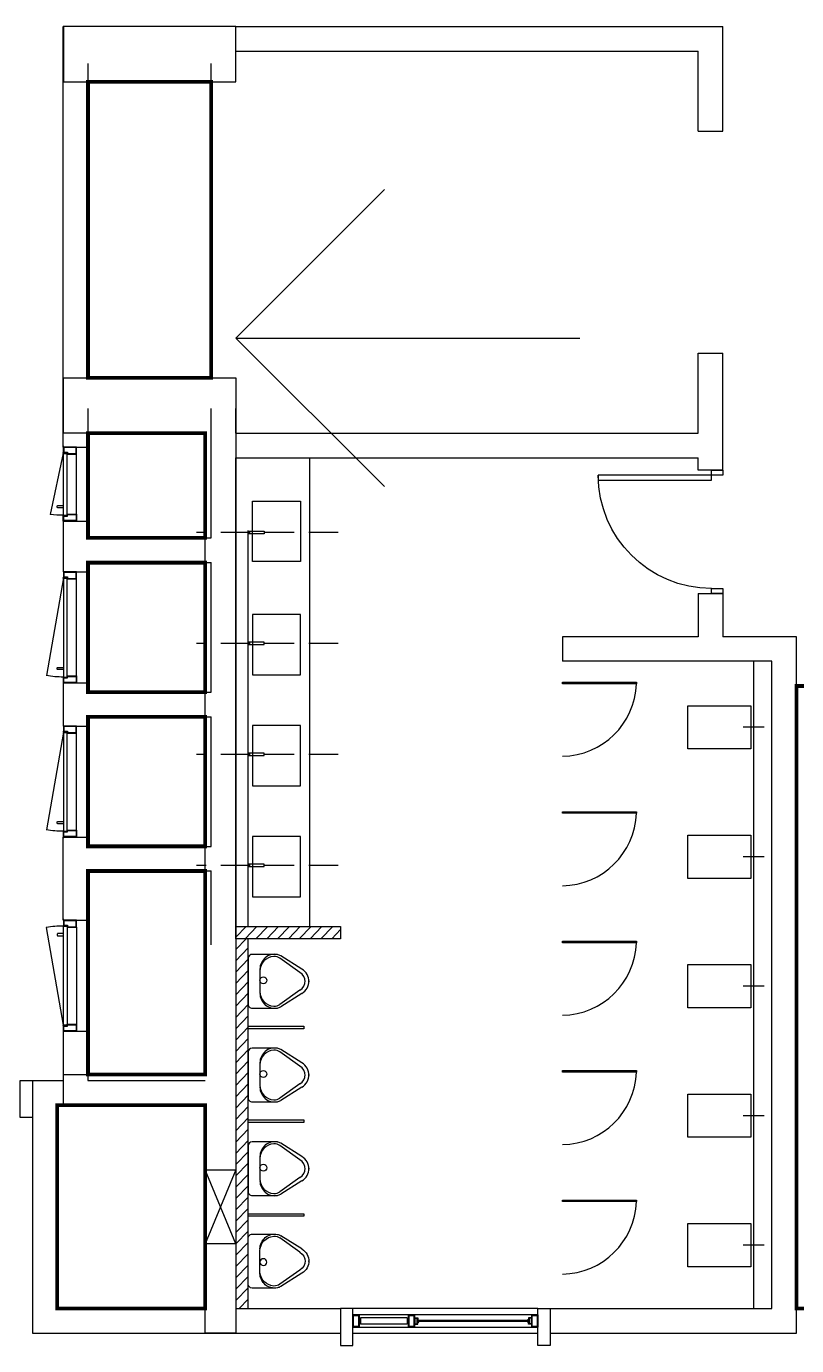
# Model space of a CAD drawing. Header units: feet. Extents: x 1421395 to 1426379, y -945253 to -943919.
# Drawn here: x 1424255.9 to 1424499.1, y -945106.2 to -944689.7 of the extents above; entities that cross this region are included whole.
import ezdxf

# ---------------------------------------------------------------- set-up
doc = ezdxf.new("R2010")
doc.units = ezdxf.units.FT
for name, pattern in [('Xref Typical$0$$0$HIDDEN', [0.375, 0.25, -0.125]), ('Xref Typical$0$00_xref_ser core$0$00_xref_ser core$0$00_101_typ xref core$0$A- xref 104$0$HIDDEN2', [4.7625, 3.175, -1.5875]), ('Xref Typical$0$00_xref_ser core$0$00_xref_ser core$0$00_101_typ xref core$0$HIDDEN2', [4.7625, 3.175, -1.5875]), ('Xref Typical$0$HIDDEN2', [0.1875, 0.125, -0.0625])]:
    doc.linetypes.add(name, pattern=pattern)
for name, color, linetype in [('E--concrete-2', 4, 'Continuous'), ('Xref Typical$0$04--hatch-1', 8, 'Continuous'), ('Xref Typical$0$E--concrete', 4, 'Continuous'), ('Xref Typical$0$F--Blockwall', 3, 'Continuous'), ('Xref Typical$0$F--low wall', 1, 'Continuous'), ('Xref Typical$0$L--doors-1', 1, 'Continuous'), ('Xref Typical$0$L--windows-1', 1, 'Continuous'), ('Xref Typical$0$N--Fixtures', 1, 'Continuous')]:
    doc.layers.add(name, color=color, linetype=linetype)
doc.layers.add('pline', color=210, linetype='Continuous', lineweight=5)
doc.styles.add('Xref Typical$0$00_101_typ xref core$0$ZC-STYLE-3', font='romans.shx', dxfattribs={"width": 0.8})
doc.dimstyles.new('Xref Typical$0$1-100', dxfattribs={"dimscale": 75, "dimtxt": 1.85, "dimasz": 1.25, "dimexe": 1, "dimexo": 1.5, "dimgap": 0.85, "dimtad": 1, "dimdec": 0, "dimzin": 0, "dimdsep": 46, "dimtxsty": 'Xref Typical$0$00_101_typ xref core$0$ZC-STYLE-3', "dimblk1": 'Xref Typical$0$_ARCHTICK', "dimblk2": 'Xref Typical$0$_ARCHTICK', "dimsah": 1, "dimcen": 0.9, "dimdle": 0.1, "dimclrd": 8, "dimclre": 8, "dimclrt": 2, "dimadec": 0, "dimazin": 0, "dimtfac": 1, "dimtdec": 0, "dimtofl": 0, "dimtmove": 1, "dimatfit": 3, "dimldrblk": 'Xref Typical$0$_OPEN90', "dimfxl": 0, "dimtolj": 1, "dimtzin": 0, "dimlwd": -1, "dimlwe": -1, "dimarcsym": 0})

# ---------------------------------------------------------------- blocks, each defined once
blk = doc.blocks.new('Xref Typical$0$rged')
at = {"color": 5}
for p, q in [((-26408, 82574, 0), (-26408, 82524, 0)), ((-26408, 82574, 0), (-26383, 82574, 0)), ((-26408, 82524, 0), (-26383, 82524, 0)), ((-26406, 82572, 0), (-26385, 82572, 0)), ((-26406, 82572, 0), (-26406, 82526, 0)), ((-26406, 82526, 0), (-26385, 82526, 0)), ((-26389, 82567, 0), (-26389, 82530, 0)), ((-26387, 82567, 0), (-26387, 82551, 0)), ((-26387, 82562, 0), (-26387, 82563, 0)), ((-26387, 82562, 0), (-26387, 82562, 0)), ((-26387, 82553, 0), (-26377, 82553, 0)), ((-26387, 82553, 0), (-26387, 82551, 0)), ((-26386, 82551, 0), (-26387, 82551, 0)), ((-26387, 82547, 0), (-26387, 82530, 0)), ((-26386, 82546, 0), (-26387, 82546, 0)), ((-26387, 82544, 0), (-26387, 82546, 0)), ((-26387, 82544, 0), (-26377, 82544, 0)), ((-26387, 82535, 0), (-26387, 82535, 0)), ((-26387, 82535, 0), (-26387, 82534, 0)), ((-26386, 82553, 0), (-26376, 82553, 0)), ((-26386, 82553, 0), (-26386, 82551, 0)), ((-26386, 82545, 0), (-26386, 82546, 0)), ((-26386, 82545, 0), (-26376, 82545, 0)), ((-26385, 82572, 0), (-26385, 82570, 0)), ((-26385, 82565, 0), (-26384, 82565, 0)), ((-26385, 82532, 0), (-26384, 82532, 0)), ((-26385, 82526, 0), (-26385, 82527, 0)), ((-26384, 82565, 0), (-26372, 82553, 0)), ((-26384, 82564, 0), (-26376, 82556, 0)), ((-26384, 82532, 0), (-26372, 82545, 0)), ((-26384, 82533, 0), (-26376, 82541, 0)), ((-26383, 82574, 0), (-26383, 82568, 0)), ((-26383, 82553, 0), (-26383, 82552, 0)), ((-26383, 82553, 0), (-26383, 82553, 0)), ((-26383, 82553, 0), (-26383, 82545, 0)), ((-26383, 82545, 0), (-26383, 82545, 0)), ((-26383, 82524, 0), (-26383, 82529, 0)), ((-26382, 82553, 0), (-26382, 82545, 0)), ((-26376, 82553, 0), (-26376, 82553, 0)), ((-26376, 82545, 0), (-26376, 82544, 0)), ((-26375, 82555, 0), (-26372, 82553, 0)), ((-26375, 82542, 0), (-26372, 82545, 0)), ((-26372, 82553, 0), (-26372, 82553, 0)), ((-26372, 82545, 0), (-26372, 82545, 0)), ((-25482, 82565, 0), (-25495, 82553, 0)), ((-25494, 82553, 0), (-25495, 82553, 0)), ((-25494, 82545, 0), (-25495, 82545, 0)), ((-25482, 82532, 0), (-25495, 82545, 0)), ((-25491, 82555, 0), (-25494, 82553, 0)), ((-25491, 82542, 0), (-25494, 82545, 0)), ((-25482, 82564, 0), (-25490, 82556, 0)), ((-25490, 82553, 0), (-25490, 82553, 0)), ((-25480, 82553, 0), (-25490, 82553, 0)), ((-25480, 82545, 0), (-25490, 82545, 0)), ((-25490, 82545, 0), (-25490, 82544, 0)), ((-25482, 82533, 0), (-25490, 82541, 0)), ((-25479, 82553, 0), (-25489, 82553, 0)), ((-25479, 82544, 0), (-25489, 82544, 0)), ((-25484, 82553, 0), (-25484, 82545, 0)), ((-25483, 82574, 0), (-25483, 82568, 0)), ((-25458, 82574, 0), (-25483, 82574, 0)), ((-25483, 82553, 0), (-25483, 82552, 0)), ((-25483, 82553, 0), (-25483, 82553, 0)), ((-25483, 82553, 0), (-25483, 82545, 0)), ((-25483, 82545, 0), (-25483, 82545, 0)), ((-25483, 82524, 0), (-25483, 82529, 0)), ((-25458, 82524, 0), (-25483, 82524, 0)), ((-25481, 82565, 0), (-25482, 82565, 0)), ((-25481, 82532, 0), (-25482, 82532, 0)), ((-25460, 82572, 0), (-25481, 82572, 0)), ((-25481, 82572, 0), (-25481, 82570, 0)), ((-25481, 82526, 0), (-25481, 82527, 0)), ((-25460, 82526, 0), (-25481, 82526, 0)), ((-25480, 82553, 0), (-25480, 82551, 0)), ((-25480, 82551, 0), (-25479, 82551, 0)), ((-25480, 82545, 0), (-25480, 82546, 0)), ((-25480, 82546, 0), (-25479, 82546, 0)), ((-25479, 82567, 0), (-25479, 82551, 0)), ((-25479, 82562, 0), (-25479, 82563, 0)), ((-25479, 82562, 0), (-25479, 82562, 0)), ((-25479, 82553, 0), (-25479, 82551, 0)), ((-25479, 82547, 0), (-25479, 82530, 0)), ((-25479, 82544, 0), (-25479, 82546, 0)), ((-25479, 82535, 0), (-25479, 82535, 0)), ((-25479, 82535, 0), (-25479, 82534, 0)), ((-25477, 82567, 0), (-25477, 82530, 0)), ((-25460, 82572, 0), (-25460, 82526, 0)), ((-25458, 82574, 0), (-25458, 82524, 0))]:
    blk.add_line(p, q, dxfattribs=at)
for centre, radius, start, end in [((-26385, 82566, 0), 4.53, 95.5097, 164.881), ((-26385, 82531, 0), 4.53, 195.119, 264.4903), ((-26385, 82565, 0), 2.69, 53.3557, 150.2969), ((-26388, 82557, 0), 6.08, 277.1326, 318.4657), ((-26388, 82540, 0), 6.08, 41.5343, 82.8674), ((-26385, 82532, 0), 2.69, 209.7031, 306.6443), ((-26375, 82554, 0), 1.75, 102.0021, 223.8098), ((-26375, 82554, 0), 1.25, 85.3803, 255.5338), ((-26375, 82543, 0), 1.25, 104.4662, 274.6197), ((-26375, 82543, 0), 1.75, 136.1902, 257.9979), ((-25491, 82554, 0), 1.25, 284.4662, 94.6197), ((-25491, 82543, 0), 1.25, 265.3803, 75.5338), ((-25491, 82554, 0), 1.75, 316.1902, 77.9979), ((-25491, 82543, 0), 1.75, 282.0021, 43.8098), ((-25482, 82565, 0), 2.69, 29.7031, 126.6443), ((-25478, 82557, 0), 6.08, 221.5343, 262.8674), ((-25478, 82540, 0), 6.08, 97.1326, 138.4657), ((-25482, 82532, 0), 2.69, 233.3557, 330.2969), ((-25482, 82566, 0), 4.53, 15.119, 84.4903), ((-25482, 82531, 0), 4.53, 275.5097, 344.881)]:
    blk.add_arc(centre, radius, start, end, dxfattribs=at)
for points in [[(-26387, 82563, 0), (-26385, 82563, 0), (-26385, 82564, 0), (-26385, 82565, 0)], [(-26387, 82534, 0), (-26385, 82534, 0), (-26385, 82533, 0), (-26385, 82532, 0)], [(-25479, 82563, 0), (-25481, 82563, 0), (-25482, 82564, 0), (-25481, 82565, 0)], [(-25479, 82534, 0), (-25481, 82534, 0), (-25482, 82533, 0), (-25481, 82532, 0)]]:
    blk.add_spline(points, degree=3, dxfattribs=at)
for points in [[(-26387, 82562, 0), (-26387, 82563, 0), (-26387, 82562, 0), (-26386, 82562, 0), (-26386, 82562, 0), (-26386, 82562, 0), (-26385, 82562, 0), (-26385, 82563, 0), (-26385, 82563, 0), (-26384, 82563, 0), (-26384, 82563, 0), (-26384, 82564, 0), (-26384, 82564, 0), (-26384, 82564, 0), (-26384, 82564, 0), (-26384, 82564, 0)], [(-26387, 82535, 0), (-26387, 82534, 0), (-26387, 82535, 0), (-26386, 82535, 0), (-26386, 82535, 0), (-26386, 82535, 0), (-26385, 82535, 0), (-26385, 82534, 0), (-26385, 82534, 0), (-26384, 82534, 0), (-26384, 82534, 0), (-26384, 82533, 0), (-26384, 82533, 0), (-26384, 82533, 0), (-26384, 82533, 0), (-26384, 82533, 0)], [(-25479, 82562, 0), (-25480, 82563, 0), (-25480, 82562, 0), (-25480, 82562, 0), (-25480, 82562, 0), (-25481, 82562, 0), (-25481, 82562, 0), (-25481, 82563, 0), (-25481, 82563, 0), (-25482, 82563, 0), (-25482, 82563, 0), (-25482, 82564, 0), (-25482, 82564, 0), (-25482, 82564, 0), (-25482, 82564, 0), (-25482, 82564, 0)], [(-25479, 82535, 0), (-25480, 82534, 0), (-25480, 82535, 0), (-25480, 82535, 0), (-25480, 82535, 0), (-25481, 82535, 0), (-25481, 82535, 0), (-25481, 82534, 0), (-25481, 82534, 0), (-25482, 82534, 0), (-25482, 82534, 0), (-25482, 82533, 0), (-25482, 82533, 0), (-25482, 82533, 0), (-25482, 82533, 0), (-25482, 82533, 0)]]:
    blk.add_open_spline(points, degree=3, knots=[0, 0, 0, 0, 0.447954, 0.447954, 0.951619, 0.951619, 1.324269, 1.324269, 1.90348, 1.90348, 2.482691, 2.482691, 2.73392, 2.73392, 2.822039, 2.822039, 2.822039, 2.822039], dxfattribs=at)
at = {"layer": 'Xref Typical$0$L--windows-1', "color": 251}
for p, q in [((-25408, 82599, 0), (-26908, 82599, 0)), ((-26908, 82499, 0), (-25408, 82499, 0))]:
    blk.add_line(p, q, dxfattribs=at)
at = {"layer": 'Xref Typical$0$L--windows-1', "color": 5}
for p, q in [((-26848, 82554, 0), (-26858, 82554, 0)), ((-26848, 82544, 0), (-26858, 82544, 0)), ((-26468, 82574, 0), (-26848, 82574, 0)), ((-26468, 82524, 0), (-26848, 82524, 0)), ((-26458, 82554, 0), (-26468, 82554, 0)), ((-26458, 82544, 0), (-26468, 82544, 0))]:
    blk.add_line(p, q, dxfattribs=at)
at = {"layer": 'Xref Typical$0$L--windows-1'}
for p, q in [((-26381, 82553, 0), (-26381, 82545, 0)), ((-25485, 82553, 0), (-26381, 82553, 0)), ((-25485, 82545, 0), (-26381, 82545, 0)), ((-25485, 82553, 0), (-25485, 82545, 0))]:
    blk.add_line(p, q, dxfattribs=at)
at = {"layer": 'Xref Typical$0$L--windows-1', "elevation": 0}
for points in [[(-26908, 82499), (-26908, 82599), (-26858, 82599), (-26858, 82499), (-26908, 82499)], [(-26408, 82499), (-26458, 82499), (-26458, 82599), (-26408, 82599), (-26408, 82499)], [(-25408, 82499), (-25458, 82499), (-25458, 82599), (-25408, 82599), (-25408, 82499)]]:
    blk.add_lwpolyline(points, dxfattribs=at)
for points in [[(-26903, 82504), (-26903, 82594), (-26863, 82594), (-26863, 82504)], [(-26413, 82504), (-26453, 82504), (-26453, 82594), (-26413, 82594)], [(-25413, 82504), (-25453, 82504), (-25453, 82594), (-25413, 82594)]]:
    blk.add_lwpolyline(points, close=True, dxfattribs=at)
at = {"layer": 'Xref Typical$0$L--windows-1', "color": 5, "elevation": 0}
for points in [[(-26848, 82574), (-26848, 82524)], [(-26468, 82574), (-26468, 82524)]]:
    blk.add_lwpolyline(points, dxfattribs=at)
blk = doc.blocks.new('Xref Typical$0$_ARCHTICK')
at = {"color": 0, "linetype": 'ByBlock', "const_width": 0.15}
blk.add_lwpolyline([(-0.5, -0.5), (0.5, 0.5)], dxfattribs=at)
blk = doc.blocks.new('Xref Typical$0$_OPEN90')
at = {"color": 0, "linetype": 'ByBlock'}
for p, q in [((-0.5, 0.5), (0, 0)), ((0, 0), (-1, 0)), ((0, 0), (-0.5, -0.5))]:
    blk.add_line(p, q, dxfattribs=at)
blk = doc.blocks.new('Xref Typical$0$00_xref_ser core$0$00_xref_ser core$0$D-1100')
at = {"layer": 'Xref Typical$0$L--doors-1', "color": 5}
for points in [[(45, 50), (45, 1060), (90, 1060), (90, 50)], [(0, -50), (45, -50), (45, 50), (0, 50)], [(1055, -50), (1100, -50), (1100, 50), (1055, 50)]]:
    blk.add_lwpolyline(points, close=True, dxfattribs=at)
at = {"layer": 'Xref Typical$0$L--doors-1'}
blk.add_arc((45, 50), 1010, 0, 90, dxfattribs=at)
blk = doc.blocks.new('Xref Typical$0$00_xref_ser core$0$00_xref_ser core$0$00_101_typ xref core$0$A- xref 104$0$WC-1')
at = {"layer": 'Xref Typical$0$N--Fixtures'}
for p, q in [((-175, 225), (-175, 735)), ((-175, 735), (175, 735)), ((175, 735), (175, 225)), ((175, 225), (-175, 225))]:
    blk.add_line(p, q, dxfattribs=at)
at = {"layer": 'Xref Typical$0$N--Fixtures', "color": 14, "linetype": 'Xref Typical$0$00_xref_ser core$0$00_xref_ser core$0$00_101_typ xref core$0$A- xref 104$0$HIDDEN2', "ltscale": 360}
blk.add_line((0, 117), (0, 286), dxfattribs=at)
blk = doc.blocks.new('Xref Typical$0$00_xref_ser core$0$00_xref_ser core$0$toilet door')
at = {"layer": 'Xref Typical$0$L--doors-1', "color": 5}
blk.add_lwpolyline([(-226398, -249222), (-225798, -249222), (-225798, -249234), (-226398, -249234)], close=True, dxfattribs=at)
at = {"layer": 'Xref Typical$0$L--doors-1'}
blk.add_arc((-226407, -249213), 609, 270.8182, 358.0243, dxfattribs=at)
blk = doc.blocks.new('Xref Typical$0$00_xref_ser core$0$00_xref_ser core$0$URINAL2')
at = {"layer": 'Xref Typical$0$N--Fixtures', "linetype": 'Continuous'}
for p, q in [((-104.1, 349.6), (-190.2, 211.6)), ((-22.4, 394.9), (-28, 394.9)), ((53.7, 349.6), (139.9, 211.6)), ((-82.9, 336.4), (-175.6, 206.5)), ((32.5, 336.4), (125.3, 206.5)), ((-200.1, 25.5), (-200.1, 180.4)), ((150.1, 179.9), (150.1, 25.5)), ((124.6, 0), (-174.6, 0)), ((54.6, 76.4), (-91.5, 76.4))]:
    blk.add_line(p, q, dxfattribs=at)
at = {"layer": 'Xref Typical$0$N--Fixtures', "linetype": 'Continuous', "extrusion": (0, 0, -1)}
for centre, major_axis, start_param, end_param in [((-22.4, 298.6), (68.1, -68.1), 2.914239, 3.926994), ((-22.4, 298.6), (50.4, -50.4), 2.914239, 3.926994), ((-28, 298.6), (68.1, 68.1), -0.785395, 0.227359), ((-28, 298.6), (50.4, 50.4), -0.785395, 0.227359), ((-104.9, 172), (67.6, 67.6), 2.356197, 4.111523), ((-136.2, 177.8), (45, 45), 4.111523, 4.485035), ((-123.3, 170.2), (45, 45), 3.870368, 4.53355), ((54.6, 172), (67.6, 67.6), 0.600871, 2.356197), ((73, 170.2), (-45, 45), 1.749641, 2.412824), ((85.9, 177.8), (45, 45), 0.227359, 0.600871), ((-91.5, 172), (67.6, 67.6), 2.356197, 3.870368), ((-18.8, 99), (15.8, -15.8), 2.356197427314391, 8.639382734493978), ((41.2, 172), (67.6, 67.6), 0.842027, 2.356197), ((-174.6, 25.5), (18, 18), 2.356197, 3.926994), ((124.6, 25.5), (18, 18), 0.785401, 2.356197)]:
    blk.add_ellipse(centre, major_axis=major_axis, ratio=1, start_param=start_param, end_param=end_param, dxfattribs=at)
blk = doc.blocks.new('Xref Typical$0$00_xref_ser core$0$00_xref_ser core$0$00_101_typ xref core$0$A$C74D94339')
at = {"layer": 'Xref Typical$0$N--Fixtures', "linetype": 'Xref Typical$0$00_xref_ser core$0$00_xref_ser core$0$00_101_typ xref core$0$HIDDEN2', "ltscale": 75}
blk.add_line((0, -727), (0, 422), dxfattribs=at)
at = {"layer": 'Xref Typical$0$N--Fixtures', "color": 14}
for p, q in [((-10, -125), (-10, 0)), ((-10, 0), (10, 0)), ((10, 0), (10, -125)), ((10, -125), (-10, -125))]:
    blk.add_line(p, q, dxfattribs=at)
at = {"layer": 'Xref Typical$0$N--Fixtures', "extrusion": (-2.95142e-11, 1.35311e-08, 1), "elevation": 0}
blk.add_lwpolyline([(-235, -31), (255, -31), (255, -421), (-235, -421)], close=True, dxfattribs=at)
blk = doc.blocks.new('Xref Typical$0$SHAFT SHUTTER')
at = {"layer": 'Xref Typical$0$L--doors-1'}
for p, q in [((0, 48, 0), (-107, 546, 0)), ((108, 600, 0), (108, 57, 0))]:
    blk.add_line(p, q, dxfattribs=at)
at = {"layer": 'Xref Typical$0$L--doors-1', "color": 1}
for p, q in [((0, 0), (0, 600, 0)), ((200, 0, 0), (200, 600, 0))]:
    blk.add_line(p, q, dxfattribs=at)
at = {"layer": 'Xref Typical$0$L--doors-1', "elevation": 0}
for points in [[(5, 605), (0, 605)], [(5, 600), (5, 605)], [(5, 0), (5, -5), (0, -5)]]:
    blk.add_lwpolyline(points, dxfattribs=at)
for points in [[(0, 555), (30, 555), (30, 543), (108, 543), (108, 600), (0, 600)], [(30, 553), (30, 49), (0, 49), (0, 553)], [(4, 559), (34, 559), (34, 547), (104, 547), (104, 596), (4, 596)], [(0, 45), (30, 45), (30, 57), (108, 57), (108, 0), (0, 0)], [(0, 49), (0, 51), (30, 51), (30, 49)], [(0, 45), (0, 47), (30, 47), (30, 45)], [(4, 41), (34, 41), (34, 53), (104, 53), (104, 4), (4, 4)]]:
    blk.add_lwpolyline(points, close=True, dxfattribs=at)
blk.add_lwpolyline([(0, 492), (-44, 492, 0.414214), (-50, 486), (-50, 480, 0.414214), (-44, 474), (0, 474)], format="xyb", dxfattribs=at)
at = {"layer": 'Xref Typical$0$L--doors-1'}
blk.add_circle((0, 48, 0), 1, dxfattribs=at)
for centre, radius, end in [((0, -254, 0), 807, 97.6181), ((0, 48, 0), 3, 270)]:
    blk.add_arc(centre, radius, 90, end, dxfattribs=at)
blk = doc.blocks.new('Xref Typical$0$00_xref_ser core$0$00_xref_ser core$0$SD- shutter')
at = {"layer": 'Xref Typical$0$L--doors-1'}
for p, q in [((57, 0), (843, 0)), ((852, -108), (59, -246))]:
    blk.add_line(p, q, dxfattribs=at)
for points in [[(45, -108), (45, -78), (57, -78), (57, 0), (0, 0), (0, -108)], [(855, -108), (855, -78), (843, -78), (843, 0), (900, 0), (900, -108)], [(41, -104), (41, -74), (53, -74), (53, -4), (4, -4), (4, -104)], [(47, -78), (851, -78), (851, -108), (47, -108)], [(859, -104), (859, -74), (847, -74), (847, -4), (896, -4), (896, -104)], [(851, -108), (849, -108), (849, -78), (851, -78)], [(855, -108), (853, -108), (853, -78), (855, -78)]]:
    blk.add_lwpolyline(points, close=True, dxfattribs=at)
for points in [[(0, -103), (-5, -103)], [(-5, -103), (-5, -108)], [(900, -103), (905, -103), (905, -108)]]:
    blk.add_lwpolyline(points, dxfattribs=at)
blk.add_lwpolyline([(108, -108), (108, -152, 0.414214), (114, -158), (120, -158, 0.414214), (126, -152), (126, -108)], format="xyb", dxfattribs=at)
blk.add_circle((852, -108), 1, dxfattribs=at)
for centre, radius, end in [((854, -108), 807, 189.8595), ((852, -108), 3, 0)]:
    blk.add_arc(centre, radius, 180, end, dxfattribs=at)

msp = doc.modelspace()

# ---------------------------------------------------------------- hatches: boundary and pattern name
at = {"layer": 'Xref Typical$0$04--hatch-1', "extrusion": (1.62574e-12, 1.25923e-06, 1)}
h = msp.add_hatch(dxfattribs=at)
h.set_pattern_fill('ANSI31', color=251, scale=0.778378, angle=15.8809, style=0)
h.set_pattern_definition([(46.29525, (1428279.9583, -934068.9037), (-1.7865643, 1.70756126), [])])
h.paths.add_polyline_path([(1424322.04, -944977.74), (1424355.12, -944977.74), (1424355.12, -944973.85), (1424322.04, -944973.85)])
h = msp.add_hatch(dxfattribs=at)
h.set_pattern_fill('ANSI31', color=251, scale=0.778378, angle=15.8809, style=0)
h.set_pattern_definition([(46.29525, (1428279.9582, -934072.7955), (-1.7865643, 1.70756126), [])])
h.paths.add_polyline_path([(1424322.06, -945094.5), (1424325.95, -945094.5), (1424325.93, -944977.74), (1424322.04, -944977.74)])

# ---------------------------------------------------------------- linework, layer by layer
at = {"color": 1, "extrusion": (-6.24309e-13, 1.25923e-06, 1)}
for p, q in [((1424322.05, -945050.71, 0.04), (1424312.32, -945074.07, 0.04)), ((1424322.05, -945074.07, 0.04), (1424312.32, -945050.71, 0.04))]:
    msp.add_line(p, q, dxfattribs=at)
at = {"color": 1, "extrusion": (-6.24309e-13, 1.25923e-06, 1), "elevation": -1.15}
msp.add_lwpolyline([(1424312.32, -945050.71), (1424322.05, -945050.71), (1424322.05, -945074.07), (1424312.32, -945074.07)], close=True, dxfattribs=at)
at = {"layer": 'E--concrete-2', "extrusion": (-6.24309e-13, 1.25923e-06, 1), "elevation": -1.15}
msp.add_lwpolyline([(1424267.56, -944707.26), (1424322.04, -944707.26), (1424322.04, -944689.74), (1424267.56, -944689.74)], close=True, dxfattribs=at)
for points in [[(1424312.32, -945030.28), (1424267.56, -945030.28), (1424267.56, -945020.55), (1424312.31, -945020.55), (1424312.31, -944818.17), (1424267.56, -944818.17), (1424267.56, -944800.66), (1424322.04, -944800.66), (1424322.04, -945030.28)], [(1424322.04, -945030.28), (1424322.05, -945030.28), (1424322.05, -945102.28), (1424312.32, -945102.28), (1424312.32, -945030.28)]]:
    msp.add_lwpolyline(points, dxfattribs=at)
at = {"layer": 'pline', "color": 4, "linetype": 'Continuous', "extrusion": (-7.30952e-16, 1.25923e-06, 1), "const_width": 1.17, "elevation": -1.13}
for points in [[(1424314.26, -944800.66), (1424275.34, -944800.66), (1424275.34, -944707.26), (1424314.26, -944707.26)], [(1424275.34, -944851.23), (1424312.31, -944851.23), (1424312.31, -944818.17), (1424275.34, -944818.17)], [(1424275.34, -944899.9), (1424312.31, -944899.9), (1424312.31, -944859.02), (1424275.34, -944859.02)], [(1424534.15, -945094.5), (1424499.12, -945094.5), (1424499.12, -944897.96), (1424534.15, -944897.96)], [(1424275.34, -944948.57), (1424312.31, -944948.57), (1424312.31, -944907.68), (1424275.34, -944907.68)], [(1424275.34, -945020.55), (1424312.31, -945020.55), (1424312.31, -944956.35), (1424275.34, -944956.35)], [(1424265.61, -945094.5), (1424312.31, -945094.5), (1424312.31, -945030.28), (1424265.61, -945030.28)]]:
    msp.add_lwpolyline(points, close=True, dxfattribs=at)
at = {"layer": 'Xref Typical$0$E--concrete', "extrusion": (-7.30952e-16, 1.25923e-06, 1), "elevation": -1.15}
for points in [[(1424257.82, -945034.17), (1424253.93, -945034.17), (1424253.93, -945022.5), (1424257.82, -945022.5)], [(1424355.12, -945106.17), (1424359.01, -945106.17), (1424359.01, -945094.5), (1424355.12, -945094.5)], [(1424421.28, -945106.17), (1424417.39, -945106.17), (1424417.39, -945094.5), (1424421.28, -945094.5)]]:
    msp.add_lwpolyline(points, close=True, dxfattribs=at)
at = {"layer": 'Xref Typical$0$F--Blockwall', "extrusion": (-7.30952e-16, 1.25923e-06, 1)}
for p, q in [((1424267.55, -944808.44, 0.04), (1424267.55, -944689.74, 0.04)), ((1424271.45, -944689.74, 0.04), (1424267.55, -944689.74, 0.04)), ((1424322.04, -944689.74, 0.04), (1424475.77, -944689.74, 0.04)), ((1424475.77, -944722.82, 0.04), (1424475.77, -944689.74, 0.04)), ((1424322.04, -944697.53, 0.04), (1424467.99, -944697.53, 0.04)), ((1424467.99, -944722.82, 0.04), (1424467.99, -944697.53, 0.04)), ((1424275.34, -944701.42, 0.04), (1424275.34, -944730.61, 0.04)), ((1424314.26, -944707.26, 0.04), (1424314.26, -944701.42, 0.04)), ((1424322.04, -944707.26, 0.04), (1424322.04, -944701.42, 0.04)), ((1424314.26, -944707.26, 0.04), (1424322.04, -944707.26, 0.04)), ((1424467.99, -944722.82, 0.04), (1424475.77, -944722.82, 0.04)), ((1424275.34, -944730.61, 0.04), (1424275.34, -944800.66, 0.04)), ((1424467.99, -944792.88, 0.04), (1424475.77, -944792.88, 0.04)), ((1424467.99, -944818.17, 0.04), (1424467.99, -944792.88, 0.04)), ((1424475.77, -944829.85, 0.04), (1424475.77, -944792.88, 0.04)), ((1424267.55, -944822.55, 0.04), (1424267.55, -944808.44, 0.04)), ((1424275.34, -944810.39, 0.04), (1424275.34, -944822.55, 0.04)), ((1424322.04, -944818.17, 0.04), (1424467.99, -944818.17, 0.04)), ((1424267.55, -944822.55, 0.04), (1424275.34, -944822.55, 0.04)), ((1424322.04, -944825.96, 0.04), (1424467.99, -944825.96, 0.04)), ((1424467.99, -944829.85, 0.04), (1424467.99, -944825.96, 0.04)), ((1424475.77, -944829.85, 0.04), (1424467.99, -944829.85, 0.04)), ((1424267.55, -944845.9, 0.04), (1424267.55, -944861.94, 0.04)), ((1424267.55, -944845.9, 0.04), (1424275.34, -944845.9, 0.04)), ((1424275.34, -944851.23, 0.04), (1424275.34, -944845.9, 0.04)), ((1424275.34, -944851.23, 0.04), (1424314.26, -944851.23, 0.04)), ((1424275.34, -944859.02, 0.04), (1424314.26, -944859.02, 0.04)), ((1424275.34, -944861.94, 0.04), (1424275.34, -944859.02, 0.04)), ((1424267.55, -944861.94, 0.04), (1424275.34, -944861.94, 0.04)), ((1424467.99, -944868.77, 0.04), (1424475.77, -944868.77, 0.04)), ((1424467.99, -944868.77, 0.04), (1424467.99, -944882.39, 0.04)), ((1424475.77, -944868.77, 0.04), (1424475.77, -944882.39, 0.04)), ((1424467.99, -944882.39, 0.04), (1424425.17, -944882.39, 0.04)), ((1424425.17, -944882.39, 0.04), (1424425.17, -944890.17, 0.04)), ((1424499.12, -944882.39, 0.04), (1424475.77, -944882.39, 0.04)), ((1424499.12, -945102.28, 0.04), (1424499.12, -944882.39, 0.04)), ((1424491.34, -944890.17, 0.04), (1424425.17, -944890.17, 0.04)), ((1424485.5, -944890.17, 0.04), (1424485.5, -945094.5, 0.04)), ((1424491.34, -945094.5, 0.04), (1424491.34, -944890.17, 0.04)), ((1424267.55, -944896.97, 0.04), (1424267.55, -944910.61, 0.04)), ((1424267.55, -944896.97, 0.04), (1424275.34, -944896.97, 0.04)), ((1424275.34, -944899.9, 0.04), (1424275.34, -944896.97, 0.04)), ((1424275.34, -944899.9, 0.04), (1424314.26, -944899.9, 0.04)), ((1424275.34, -944907.68, 0.04), (1424314.26, -944907.68, 0.04)), ((1424275.34, -944910.61, 0.04), (1424275.34, -944907.68, 0.04)), ((1424267.55, -944910.42, 0.04), (1424267.55, -944910.61, 0.04)), ((1424267.55, -944910.61, 0.04), (1424275.34, -944910.61, 0.04)), ((1424267.55, -944971.91, 0.04), (1424267.55, -944945.64, 0.04)), ((1424267.55, -944945.64, 0.04), (1424275.34, -944945.64, 0.04)), ((1424275.34, -944948.57, 0.04), (1424275.34, -944945.64, 0.04)), ((1424275.34, -944948.57, 0.04), (1424314.26, -944948.57, 0.04)), ((1424275.34, -944956.35, 0.04), (1424314.26, -944956.35, 0.04)), ((1424275.34, -944956.35, 0.04), (1424275.34, -944971.91, 0.04)), ((1424267.55, -944971.72, 0.04), (1424267.55, -944971.91, 0.04)), ((1424267.55, -944971.91, 0.04), (1424275.34, -944971.91, 0.04)), ((1424322.04, -944973.85, 0.04), (1424355.12, -944973.85, 0.04)), ((1424355.12, -944973.85, 0.04), (1424355.12, -944977.74, 0.04)), ((1424355.12, -944977.74, 0.04), (1424322.04, -944977.74, 0.04)), ((1424325.93, -945094.5, 0.04), (1424325.93, -944977.74, 0.04)), ((1424275.34, -944988.93, 0.04), (1424275.34, -945022.5, 0.04)), ((1424267.55, -945006.94, 0.04), (1424267.55, -945022.5, 0.04)), ((1424267.55, -945006.94, 0.04), (1424275.34, -945006.94, 0.04)), ((1424275.34, -945009.87, 0.04), (1424275.34, -945006.94, 0.04)), ((1424257.82, -945022.5, 0.04), (1424267.55, -945022.5, 0.04)), ((1424275.34, -945022.5, 0.04), (1424312.31, -945022.5, 0.04)), ((1424257.82, -945030.28, 0.04), (1424257.82, -945102.28, 0.04)), ((1424265.61, -945030.28, 0.04), (1424312.31, -945030.28, 0.04)), ((1424265.61, -945030.28, 0.04), (1424265.61, -945094.5, 0.04)), ((1424265.61, -945094.5, 0.04), (1424312.31, -945094.5, 0.04)), ((1424322.04, -945094.5, 0.04), (1424355.12, -945094.5, 0.04)), ((1424355.12, -945094.5, 0.04), (1424355.12, -945102.28, 0.04)), ((1424421.28, -945094.5, 0.04), (1424491.34, -945094.5, 0.04)), ((1424421.28, -945094.5, 0.04), (1424421.28, -945102.28, 0.04)), ((1424257.82, -945102.28, 0.04), (1424355.12, -945102.28, 0.04)), ((1424421.28, -945102.28, 0.04), (1424499.12, -945102.28, 0.04))]:
    msp.add_line(p, q, dxfattribs=at)
at = {"layer": 'Xref Typical$0$F--Blockwall', "linetype": 'Xref Typical$0$HIDDEN2', "ltscale": 1000, "extrusion": (-7.30952e-16, 1.25923e-06, 1)}
msp.add_line((1424325.93, -944973.85, 0.04), (1424325.93, -944825.96, 0.04), dxfattribs=at)
at = {"layer": 'Xref Typical$0$F--Blockwall', "extrusion": (-7.30952e-16, 1.25923e-06, 1), "elevation": -1.15}
for points in [[(1424314.26, -944851.23), (1424314.26, -944810.39)], [(1424322.04, -944818.17), (1424322.04, -944810.39)], [(1424322.04, -944977.74), (1424322.04, -944977.74), (1424322.04, -944825.96)], [(1424314.26, -944899.9), (1424314.26, -944859.02)], [(1424314.26, -944948.57), (1424314.26, -944907.68)], [(1424314.26, -944979.69), (1424314.26, -944956.35)]]:
    msp.add_lwpolyline(points, dxfattribs=at)
at = {"layer": 'Xref Typical$0$L--doors-1', "extrusion": (-7.30952e-16, 1.25923e-06, 1)}
for p, q in [((1424275.34, -944896.97, 0.04), (1424275.34, -944861.94, 0.04)), ((1424275.34, -944945.64, 0.04), (1424275.34, -944910.61, 0.04)), ((1424275.34, -945006.94, 0.04), (1424275.34, -944971.91, 0.04))]:
    msp.add_line(p, q, dxfattribs=at)
at = {"layer": 'Xref Typical$0$L--windows-1', "extrusion": (-7.30952e-16, 1.25923e-06, 1)}
for p, q in [((1424417.39, -945094.5, 0.04), (1424359.01, -945094.5, 0.04)), ((1424359.01, -945102.28, 0.04), (1424417.39, -945102.28, 0.04))]:
    msp.add_line(p, q, dxfattribs=at)
at = {"layer": 'Xref Typical$0$N--Fixtures', "extrusion": (-7.30952e-16, 1.25923e-06, 1)}
msp.add_line((1424345.39, -944973.85, 0.04), (1424345.39, -944825.96, 0.04), dxfattribs=at)
at = {"layer": 'Xref Typical$0$N--Fixtures', "extrusion": (-7.30952e-16, 1.25923e-06, 1), "elevation": -1.15}
for points in [[(1424343.45, -945005.37), (1424343.45, -945006.15), (1424325.93, -945006.15), (1424325.93, -945005.37)], [(1424343.45, -945034.95), (1424343.45, -945035.73), (1424325.93, -945035.73), (1424325.93, -945034.95)], [(1424343.45, -945064.53), (1424343.45, -945065.31), (1424325.93, -945065.31), (1424325.93, -945064.53)]]:
    msp.add_lwpolyline(points, close=True, dxfattribs=at)

# ---------------------------------------------------------------- block references
at = {"linetype": 'Xref Typical$0$$0$HIDDEN', "extrusion": (1.62574e-12, 1.25923e-06, 1), "xscale": 0.03891891879323523, "yscale": 0.03891891879323523, "zscale": 0.03891891879323523}
msp.add_blockref('Xref Typical$0$rged', (1425406.25, -948311.13, -1.15), dxfattribs=at)
at = {"layer": 'Xref Typical$0$L--doors-1', "extrusion": (1.62574e-12, 1.25923e-06, 1)}
for name, p, xscale, yscale, zscale, rotation in [('Xref Typical$0$SHAFT SHUTTER', (1424267.55, -944822.55, -1.15), -0.03891891879323523, 0.03891891879323525, 0.03891891879323525, 180), ('Xref Typical$0$00_xref_ser core$0$00_xref_ser core$0$D-1100', (1424474, -944829.85, -1.15), -0.03538083526657805, 0.03538083526657806, 0.03538083526657796, 89.99999999999952), ('Xref Typical$0$00_xref_ser core$0$00_xref_ser core$0$SD- shutter', (1424271.76, -944896.97, -1.15), -0.03891891879323525, 0.03891891879323525, 0.03891891879323525, 269.9999999999995), ('Xref Typical$0$00_xref_ser core$0$00_xref_ser core$0$SD- shutter', (1424271.76, -944945.64, -1.15), -0.03891891879323525, 0.03891891879323525, 0.03891891879323525, 269.9999999999995), ('Xref Typical$0$00_xref_ser core$0$00_xref_ser core$0$SD- shutter', (1424271.76, -944971.91, -1.15), 0.03891891879323525, 0.03891891879323525, 0.03891891879323525, 269.9999999999995)]:
    msp.add_blockref(name, p, dxfattribs=dict(at, xscale=xscale, yscale=yscale, zscale=zscale, rotation=rotation))
at = {"layer": 'Xref Typical$0$L--doors-1', "extrusion": (3.90689e-11, 1.25919e-06, 1), "xscale": 0.03891891879323523, "yscale": 0.03891891879323523, "zscale": 0.03891891879323523}
for p in [(1433236.36, -935197.34, -1.15), (1433236.36, -935238.2, -1.15), (1433236.36, -935279.07, -1.15), (1433236.36, -935319.93, -1.15), (1433236.36, -935360.8, -1.15)]:
    msp.add_blockref('Xref Typical$0$00_xref_ser core$0$00_xref_ser core$0$toilet door', p, dxfattribs=at)
at = {"layer": 'Xref Typical$0$N--Fixtures', "color": 8, "extrusion": (1.62574e-12, 1.25923e-06, 1), "yscale": 0.03891891879323525, "zscale": 0.03891891879323525}
for p, xscale, rotation in [((1424326.07, -944849.49, -1.15), 0.03891891879323525, 90.00000438922017), ((1424326.07, -944884.51, -1.15), -0.03891891879323525, 89.99999561077654), ((1424326.07, -944919.54, -1.15), -0.03891891879323525, 89.99999561077654), ((1424326.07, -944954.57, -1.15), -0.03891891879323525, 89.99999561077654)]:
    msp.add_blockref('Xref Typical$0$00_xref_ser core$0$00_xref_ser core$0$00_101_typ xref core$0$A$C74D94339', p, dxfattribs=dict(at, xscale=xscale, rotation=rotation))
at = {"layer": 'Xref Typical$0$N--Fixtures', "extrusion": (1.62574e-12, 1.25923e-06, 1)}
for name, p, xscale, yscale, zscale, rotation in [('Xref Typical$0$00_xref_ser core$0$00_xref_ser core$0$00_101_typ xref core$0$A- xref 104$0$WC-1', (1424493.4, -944911, -1.15), 0.03891891879323524, 0.03891891879323524, 0.03891891879323524, 90.00000154665938), ('Xref Typical$0$00_xref_ser core$0$00_xref_ser core$0$00_101_typ xref core$0$A- xref 104$0$WC-1', (1424493.4, -944951.86, -1.15), 0.03891891879323524, 0.03891891879323524, 0.03891891879323524, 90.00000154665938), ('Xref Typical$0$00_xref_ser core$0$00_xref_ser core$0$URINAL2', (1424325.93, -944989.95, -1.15), -0.04856056021723031, 0.04856056021723035, 0.04856056021723035, 269.9998317153858), ('Xref Typical$0$00_xref_ser core$0$00_xref_ser core$0$00_101_typ xref core$0$A- xref 104$0$WC-1', (1424493.4, -944992.73, -1.15), 0.03891891879323524, 0.03891891879323524, 0.03891891879323524, 90.00000154665938), ('Xref Typical$0$00_xref_ser core$0$00_xref_ser core$0$URINAL2', (1424325.93, -945019.53, -1.15), -0.04856056021723031, 0.04856056021723035, 0.04856056021723035, 269.9998317153858), ('Xref Typical$0$00_xref_ser core$0$00_xref_ser core$0$00_101_typ xref core$0$A- xref 104$0$WC-1', (1424493.4, -945033.59, -1.15), 0.03891891879323524, 0.03891891879323524, 0.03891891879323524, 90.00000154665938), ('Xref Typical$0$00_xref_ser core$0$00_xref_ser core$0$URINAL2', (1424325.93, -945049.11, -1.15), -0.04856056021723031, 0.04856056021723035, 0.04856056021723035, 269.9998317153858), ('Xref Typical$0$00_xref_ser core$0$00_xref_ser core$0$00_101_typ xref core$0$A- xref 104$0$WC-1', (1424493.4, -945074.46, -1.15), 0.03891891879323524, 0.03891891879323524, 0.03891891879323524, 90.00000154665938), ('Xref Typical$0$00_xref_ser core$0$00_xref_ser core$0$URINAL2', (1424325.93, -945080.73, -1.15), 0.04856056021723069, 0.04856056021723069, 0.04856056021723069, 270.0001682846202)]:
    msp.add_blockref(name, p, dxfattribs=dict(at, xscale=xscale, yscale=yscale, zscale=zscale, rotation=rotation))

# ---------------------------------------------------------------- leaders
at = {"layer": 'Xref Typical$0$F--low wall'}
msp.add_leader([(1424322.05, -944788.15, 0.04), (1424430.69, -944788.15, 0.04)], dimstyle='Xref Typical$0$1-100', override={"dimgap": 0.85, "dimtad": 0}, dxfattribs=at)

doc.saveas('drawing.dxf')
